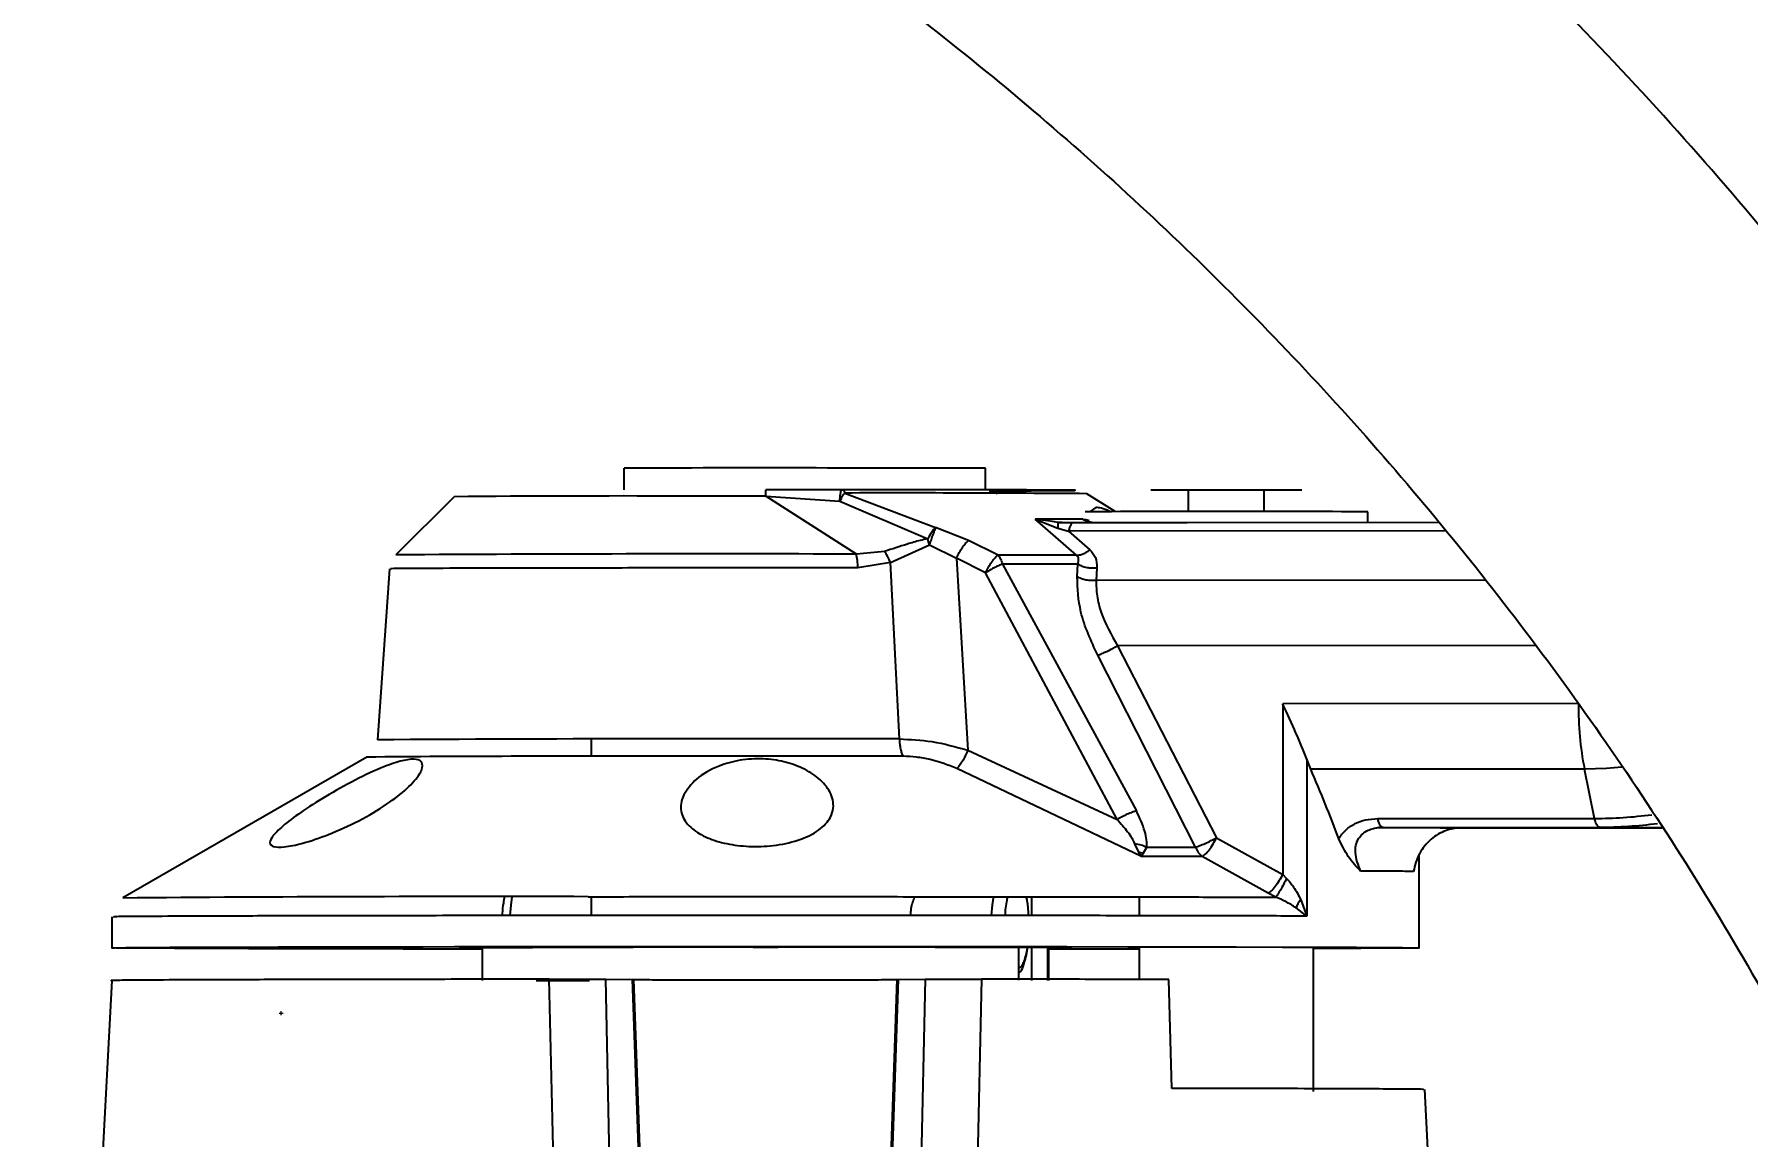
# Model space of a CAD drawing. Header units: millimetres. Extents: x 2271 to 4415, y 823 to 2339.
# Drawn here: x 3174.2 to 3252.9, y 1291.6 to 1342.2 of the extents above; entities that cross this region are included whole.
import ezdxf

# ---------------------------------------------------------------- set-up
doc = ezdxf.new("R2010")
doc.units = ezdxf.units.MM
doc.layers.add('AM_5', color=3, linetype='Continuous', lineweight=25)
doc.styles.add('SLDTEXTSTYLE1', font='txt.shx', dxfattribs={"width": 0.7, "bigfont": 'gbcbig.shx'})
doc.dimstyles.new('SLDDIMSTYLE12$0', dxfattribs={"dimtxt": 12, "dimasz": 10, "dimexe": 0, "dimexo": 0.0625, "dimgap": 0.875, "dimtad": 1, "dimdec": 1, "dimlfac": 1.8, "dimrnd": 1e-09, "dimzin": 12, "dimdsep": 46, "dimtxsty": 'SLDTEXTSTYLE1', "dimcen": 0.09, "dimdle": 8.16, "dimclrd": 3, "dimclre": 3, "dimadec": 0, "dimazin": 3, "dimtfac": 1, "dimtdec": 1, "dimtofl": 0, "dimtmove": 0, "dimatfit": 3, "dimfxl": 0, "dimfrac": 2, "dimtolj": 1, "dimlwd": 5, "dimlwe": 5, "dimarcsym": 0})
doc.dimstyles.new('SLDDIMSTYLE12$3', dxfattribs={"dimtxt": 12, "dimasz": 10, "dimexe": 0, "dimexo": 0.0625, "dimgap": 0.875, "dimtad": 1, "dimdec": 1, "dimlfac": 1.8, "dimrnd": 1e-09, "dimzin": 12, "dimdsep": 46, "dimtxsty": 'SLDTEXTSTYLE1', "dimcen": 0.09, "dimdle": 8.16, "dimclrd": 3, "dimclre": 3, "dimadec": 0, "dimazin": 3, "dimtfac": 1, "dimtdec": 1, "dimtofl": 0, "dimtmove": 0, "dimatfit": 3, "dimfxl": 0, "dimfrac": 2, "dimtolj": 1, "dimlwd": 5, "dimlwe": 5, "dimarcsym": 0})

# ---------------------------------------------------------------- blocks, each defined once
blk = doc.blocks.new('*D192')
at = {"layer": 'AM_5', "color": 3, "lineweight": 5, "transparency": 16777216}
blk.add_line((3122.692, 1362.625), (3122.692, 1414.99), dxfattribs=at)
at = {"layer": 'AM_5', "color": 3, "linetype": 'Continuous', "lineweight": 5, "transparency": 16777216}
for p, q in [((3132.692, 1414.99), (3289.769, 1414.99)), ((3299.769, 1296.725), (3299.769, 1414.99))]:
    blk.add_line(p, q, dxfattribs=at)
at = {"layer": 'AM_5', "color": 3, "transparency": 16777216}
for points in [[(3132.692, 1416.656), (3132.692, 1413.323), (3122.692, 1414.99)], [(3289.769, 1416.656), (3289.769, 1413.323), (3299.769, 1414.99)]]:
    blk.add_solid(points, dxfattribs=at)
at = {"layer": 'Defpoints', "color": 0, "transparency": 16777216}
for p in [(3299.769, 1414.99), (3122.692, 1362.562), (3299.769, 1296.663)]:
    blk.add_point(p, dxfattribs=at)
at = {"layer": 'AM_5', "color": 0, "transparency": 16777216, "insert": (3211.23, 1421.865), "char_height": 12, "attachment_point": 5, "style": 'SLDTEXTSTYLE1'}
blk.add_mtext('\\A1;178', dxfattribs=at)
blk = doc.blocks.new('*D204')
at = {"layer": 'AM_5', "color": 3, "lineweight": 5, "transparency": 16777216}
blk.add_line((3415.036, 1339.878), (3429.386, 1339.878), dxfattribs=at)
at = {"layer": 'AM_5', "color": 3, "linetype": 'Continuous', "lineweight": 5, "transparency": 16777216}
for p, q in [((3429.386, 1329.878), (3429.386, 1232.429)), ((3169.441, 1222.429), (3429.386, 1222.429))]:
    blk.add_line(p, q, dxfattribs=at)
at = {"layer": 'AM_5', "color": 3, "transparency": 16777216}
for points in [[(3427.72, 1329.878), (3431.053, 1329.878), (3429.386, 1339.878)], [(3427.72, 1232.429), (3431.053, 1232.429), (3429.386, 1222.429)]]:
    blk.add_solid(points, dxfattribs=at)
at = {"layer": 'Defpoints', "color": 0, "transparency": 16777216}
for p in [(3414.973, 1339.878), (3169.379, 1222.429), (3429.386, 1222.429)]:
    blk.add_point(p, dxfattribs=at)
at = {"layer": 'AM_5', "color": 0, "transparency": 16777216, "insert": (3422.511, 1290.383), "char_height": 12, "attachment_point": 5, "rotation": 90, "style": 'SLDTEXTSTYLE1'}
blk.add_mtext('\\A1;115', dxfattribs=at)
blk = doc.blocks.new('*D183')
at = {"layer": 'AM_5', "color": 3, "linetype": 'Continuous', "lineweight": 5, "transparency": 16777216}
blk.add_line((3286.506, 1375.184), (3252.823, 1349.185), dxfattribs=at)
at = {"layer": 'AM_5', "color": 3, "lineweight": 5, "transparency": 16777216}
for p, q in [((3185.447, 1297.247), (3185.627, 1297.247)), ((3185.537, 1297.157), (3185.537, 1297.337))]:
    blk.add_line(p, q, dxfattribs=at)
at = {"layer": 'AM_5', "color": 3, "transparency": 16777216}
blk.add_solid([(3251.805, 1350.504), (3253.842, 1347.865), (3244.907, 1343.074)], dxfattribs=at)
at = {"layer": 'Defpoints', "color": 0, "transparency": 16777216}
for p in [(3244.907, 1343.074), (3126.166, 1251.419)]:
    blk.add_point(p, dxfattribs=at)
at = {"layer": 'AM_5', "color": 0, "transparency": 16777216, "insert": (3269.422, 1370.682), "char_height": 12, "attachment_point": 5, "rotation": 37.66418, "style": 'SLDTEXTSTYLE1'}
blk.add_mtext('\\A1;%%C345', dxfattribs=at)

msp = doc.modelspace()

# ---------------------------------------------------------------- linework, layer by layer
at = {"color": 7, "linetype": 'Continuous', "lineweight": 25}
for p, q in [((3201.283, 1321.265), (3201.283, 1322.265)), ((3217.865, 1321.257), (3217.865, 1322.257)), ((3211.276, 1321.273), (3207.793, 1321.273)), ((3211.232, 1321.188), (3211.255, 1321.254)), ((3211.255, 1321.254), (3211.276, 1321.273)), ((3227.185, 1321.25), (3225.453, 1321.257)), ((3227.185, 1320.27), (3227.185, 1321.25)), ((3230.649, 1321.25), (3227.185, 1321.25)), ((3232.381, 1321.257), (3230.649, 1321.25)), ((3230.649, 1321.25), (3230.649, 1320.27)), ((3193.476, 1320.951), (3190.808, 1318.282)), ((3207.794, 1320.981), (3203.83, 1320.98)), ((3211.941, 1318.318), (3207.794, 1320.981)), ((3207.794, 1320.981), (3211.18, 1320.741)), ((3211.18, 1320.741), (3211.204, 1321.021)), ((3211.18, 1320.741), (3215.214, 1319.023)), ((3211.408, 1321.12), (3215.573, 1319.533)), ((3223.823, 1320.265), (3222.513, 1321.09)), ((3222.925, 1320.456), (3222.668, 1320.278)), ((3222.044, 1318.269), (3220.153, 1319.921)), ((3220.153, 1319.921), (3221.181, 1319.5)), ((3220.936, 1319.806), (3220.153, 1319.921)), ((3221.2, 1319.766), (3220.936, 1319.806)), ((3221.844, 1319.741), (3221.192, 1319.757)), ((3221.2, 1319.766), (3221.903, 1319.767)), ((3221.382, 1319.766), (3221.2, 1319.766)), ((3221.903, 1319.767), (3227.125, 1319.77)), ((3227.125, 1319.77), (3238.688, 1319.777)), ((3235.417, 1319.775), (3235.417, 1320.257)), ((3215.296, 1318.739), (3215.254, 1318.883)), ((3217.084, 1318.94), (3215.573, 1319.533)), ((3218.442, 1318.275), (3217.084, 1318.94)), ((3221.181, 1319.5), (3221.683, 1319.368)), ((3239.004, 1319.379), (3221.683, 1319.368)), ((3221.683, 1319.368), (3222.659, 1318.514)), ((3213.24, 1318.44), (3211.941, 1318.318)), ((3213.502, 1317.925), (3215.296, 1318.739)), ((3215.296, 1318.739), (3216.536, 1318.13)), ((3216.536, 1318.13), (3217.054, 1309.314)), ((3217.872, 1317.465), (3216.536, 1318.13)), ((3190.518, 1317.648), (3189.969, 1309.796)), ((3213.502, 1317.925), (3212.013, 1317.681)), ((3213.914, 1309.832), (3213.502, 1317.925)), ((3223.905, 1306.14), (3217.872, 1317.465)), ((3218.645, 1317.862), (3224.792, 1306.536)), ((3222.103, 1317.856), (3218.645, 1317.862)), ((3222.076, 1317.274), (3222.103, 1317.856)), ((3222.982, 1317.687), (3222.945, 1317.106)), ((3240.794, 1317.117), (3222.945, 1317.106)), ((3243.124, 1314.121), (3223.929, 1314.109)), ((3223.929, 1314.109), (3228.471, 1305.299)), ((3227.507, 1304.868), (3223.018, 1313.678)), ((3245.081, 1311.455), (3231.513, 1311.447)), ((3231.513, 1311.447), (3231.513, 1303.619)), ((3199.769, 1309.83), (3199.769, 1309.035)), ((3189.471, 1309), (3178.269, 1302.533)), ((3217.054, 1309.314), (3223.905, 1306.14)), ((3232.617, 1308.912), (3232.617, 1301.703)), ((3232.798, 1308.446), (3232.617, 1308.912)), ((3225.021, 1304.441), (3216.55, 1308.484)), ((3245.356, 1308.453), (3232.798, 1308.446)), ((3245.825, 1306.183), (3245.356, 1308.453)), ((3235.68, 1305.728), (3236.052, 1305.807)), ((3235.876, 1306.177), (3245.825, 1306.183)), ((3236.097, 1305.775), (3246.045, 1305.782)), ((3239.68, 1305.749), (3248.931, 1305.754)), ((3248.927, 1305.76), (3246.045, 1305.782)), ((3224.708, 1305.024), (3224.883, 1304.636)), ((3225.106, 1304.575), (3225.269, 1304.873)), ((3227.507, 1304.868), (3227.636, 1304.621)), ((3228.471, 1305.299), (3231.513, 1303.619)), ((3224.883, 1304.636), (3225.021, 1304.441)), ((3225.106, 1304.575), (3224.883, 1304.636)), ((3225.021, 1304.441), (3225.106, 1304.575)), ((3227.636, 1304.621), (3227.814, 1304.435)), ((3230.843, 1302.754), (3227.814, 1304.435)), ((3237.769, 1300.244), (3237.769, 1304.498)), ((3231.513, 1303.619), (3231.688, 1303.435)), ((3199.769, 1302.593), (3199.769, 1302.422)), ((3199.769, 1302.416), (3199.773, 1301.728)), ((3219.993, 1301.725), (3219.993, 1302.59)), ((3224.917, 1302.584), (3224.917, 1301.719)), ((3231.19, 1302.571), (3230.843, 1302.754)), ((3232.335, 1302.455), (3232.617, 1301.703)), ((3177.769, 1301.666), (3177.769, 1300.244)), ((3232.617, 1301.703), (3232.127, 1302.08)), ((3194.769, 1300.244), (3194.769, 1298.744)), ((3219.401, 1298.756), (3219.401, 1300.256)), ((3219.993, 1298.746), (3219.993, 1300.256)), ((3220.769, 1300.244), (3220.71, 1300.246)), ((3220.71, 1300.246), (3220.71, 1298.746)), ((3220.769, 1298.744), (3220.769, 1300.244)), ((3224.917, 1300.257), (3224.917, 1298.796)), ((3232.917, 1293.657), (3232.917, 1300.257)), ((3177.769, 1298.744), (3176.766, 1279.599)), ((3197.251, 1298.743), (3199.697, 1298.744)), ((3199.032, 1247.883), (3197.846, 1298.804)), ((3201.506, 1247.845), (3200.447, 1298.801)), ((3200.447, 1298.801), (3201.658, 1298.791)), ((3201.658, 1298.791), (3203.147, 1255.772)), ((3201.658, 1298.791), (3201.736, 1298.79)), ((3203.198, 1256.659), (3201.736, 1298.79)), ((3213.802, 1298.79), (3212.341, 1256.659)), ((3212.391, 1255.772), (3213.88, 1298.791)), ((3213.802, 1298.79), (3213.88, 1298.791)), ((3213.88, 1298.791), (3215.092, 1298.801)), ((3215.092, 1298.801), (3214.032, 1247.845)), ((3217.692, 1298.804), (3216.507, 1247.883)), ((3226.427, 1293.795), (3226.277, 1298.794)), ((3239.251, 1270.464), (3238.031, 1293.744))]:
    msp.add_line(p, q, dxfattribs=at)
at = {"color": 7, "linetype": 'Continuous', "lineweight": 25, "flags": 128}
for points in [[(3214.086, 1309.036), (3212.712, 1309.037), (3211.306, 1309.038), (3209.879, 1309.039), (3208.439, 1309.039), (3206.994, 1309.039), (3205.555, 1309.039), (3204.129, 1309.038), (3202.726, 1309.037)], [(3247.066, 1308.536), (3246.367, 1308.483), (3245.356, 1308.453)], [(3246.045, 1305.782), (3246.013, 1305.788), (3245.982, 1305.809), (3245.951, 1305.842), (3245.922, 1305.888), (3245.894, 1305.946), (3245.869, 1306.015), (3245.845, 1306.095), (3245.825, 1306.183)], [(3225.269, 1304.873), (3225.565, 1304.872), (3225.856, 1304.872), (3226.142, 1304.871), (3226.425, 1304.87), (3226.702, 1304.87), (3226.975, 1304.869), (3227.244, 1304.868), (3227.507, 1304.868)], [(3196.135, 1302.59), (3196.078, 1302.198), (3196.039, 1301.731)], [(3218.148, 1301.737), (3218.187, 1302.212), (3218.246, 1302.618)], [(3194.769, 1300.186), (3193.94, 1300.187), (3191.143, 1300.19), (3188.541, 1300.194), (3186.164, 1300.199), (3184.04, 1300.204), (3182.195, 1300.21), (3180.649, 1300.216), (3179.421, 1300.223), (3178.526, 1300.229), (3177.973, 1300.236), (3177.77, 1300.243), (3177.919, 1300.25), (3178.417, 1300.257), (3179.26, 1300.264), (3180.437, 1300.27), (3181.934, 1300.276), (3183.734, 1300.282), (3185.816, 1300.287), (3188.156, 1300.292), (3190.725, 1300.296), (3193.494, 1300.3), (3196.431, 1300.303), (3199.5, 1300.305), (3202.667, 1300.307), (3205.893, 1300.308), (3209.141, 1300.308), (3212.373, 1300.307), (3215.551, 1300.306), (3218.638, 1300.303), (3221.598, 1300.301), (3224.395, 1300.297), (3226.998, 1300.293), (3229.375, 1300.288), (3231.498, 1300.283), (3233.344, 1300.277), (3234.889, 1300.271), (3236.117, 1300.265), (3237.012, 1300.258), (3237.565, 1300.251), (3237.768, 1300.244), (3237.62, 1300.237), (3237.121, 1300.23), (3236.278, 1300.224), (3235.101, 1300.217), (3233.604, 1300.211), (3232.917, 1300.209)], [(3189.492, 1300.259), (3190.533, 1300.26), (3191.355, 1300.262), (3191.872, 1300.264), (3192.026, 1300.267), (3191.801, 1300.269), (3191.221, 1300.271), (3190.35, 1300.273), (3189.281, 1300.274), (3188.13, 1300.274), (3187.022, 1300.273), (3186.078, 1300.272), (3185.399, 1300.27), (3185.059, 1300.267), (3185.095, 1300.265), (3185.503, 1300.263), (3186.239, 1300.261), (3187.222, 1300.259), (3188.348, 1300.259), (3189.492, 1300.259)], [(3194.769, 1300.241), (3194.26, 1300.24), (3193.883, 1300.238), (3193.735, 1300.237), (3193.831, 1300.235), (3194.16, 1300.234), (3194.691, 1300.232), (3194.769, 1300.232)], [(3208.35, 1300.283), (3209.39, 1300.285), (3210.213, 1300.286), (3210.73, 1300.288), (3210.884, 1300.291), (3210.659, 1300.293), (3210.079, 1300.295), (3209.207, 1300.297), (3208.138, 1300.298), (3206.988, 1300.298), (3205.88, 1300.297), (3204.936, 1300.296), (3204.257, 1300.294), (3203.917, 1300.292), (3203.953, 1300.289), (3204.361, 1300.287), (3205.097, 1300.285), (3206.08, 1300.284), (3207.205, 1300.283), (3208.35, 1300.283)], [(3220.71, 1300.246), (3221.279, 1300.247), (3221.655, 1300.249), (3221.803, 1300.251), (3221.708, 1300.252), (3221.378, 1300.254), (3220.847, 1300.255), (3220.166, 1300.256), (3219.401, 1300.256)], [(3224.917, 1300.191), (3224.813, 1300.191), (3222.044, 1300.187), (3220.769, 1300.186)]]:
    msp.add_lwpolyline(points, dxfattribs=at)
at = {"color": 7, "linetype": 'Continuous', "lineweight": 25}
for centre, radius, start, end in [((3207.569, -2985.094), 4307.364, 89.863044, 90.083616), ((3201.271, 396.121), 924.863, 89.841485, 90.482886), ((3213.887, 199.588), 1121.535, 89.559285, 90.126636), ((3216.742, -176.422), 1496.347, 89.785585, 89.869384), ((3228.824, 151.622), 1168.654, 89.676774, 90.313028), ((3205.415, -1116.509), 2434.835, 89.84643, 90.343727), ((3213.071, -2579.243), 3897.522, 89.868101, 89.921049), ((3260.339, 1311.343), 15.259, 179.57667, 190.91491), ((3206.287, -1604.171), 2914.012, 89.850034, 90.320855), ((3199.704, 33.366), 1275.675, 89.864263, 90.459581), ((3245.812, 1326.159), 19.976, 270.03668, 277.56628), ((3246.032, 1326.127), 20.345, 270.03668, 277.54673), ((3217.222, -2937.94), 4242.388, 89.85695, 89.894675), ((3194.963, -823.879), 2126.477, 89.874039, 90.449805), ((3208.528, -1562.781), 2863.057, 89.782405, 90.275337), ((3122.77, 1223.929), 75, 10.54851, 92.46086)]:
    msp.add_arc(centre, radius, start, end, dxfattribs=at)
msp.add_ellipse((3207.769, 1296.41), major_axis=(-15.33, 38.74), ratio=0.665646, start_param=4.677315, end_param=4.759962, dxfattribs=at)
for points, knots in [([(3122.336, 1053.698), (3124.897, 1053.722), (3128.477, 1053.757), (3133.746, 1054.036), (3138.211, 1054.371), (3143.527, 1054.937), (3149.096, 1055.71), (3154.909, 1056.72), (3160.88, 1057.976), (3166.957, 1059.487), (3173.094, 1061.258), (3179.26, 1063.292), (3185.423, 1065.591), (3191.56, 1068.157), (3197.648, 1070.987), (3203.668, 1074.081), (3209.6, 1077.435), (3215.43, 1081.048), (3221.139, 1084.913), (3226.715, 1089.027), (3232.142, 1093.384), (3237.408, 1097.979), (3242.499, 1102.803), (3247.404, 1107.851), (3252.111, 1113.114), (3256.609, 1118.584), (3260.887, 1124.252), (3264.936, 1130.109), (3268.745, 1136.146), (3272.307, 1142.352), (3275.612, 1148.716), (3278.653, 1155.229), (3281.422, 1161.878), (3283.913, 1168.653), (3286.118, 1175.54), (3288.033, 1182.529), (3289.651, 1189.607), (3290.969, 1196.76), (3291.982, 1203.977), (3292.686, 1211.244), (3293.079, 1218.549), (3293.158, 1225.877), (3292.921, 1233.215), (3292.367, 1240.549), (3291.495, 1247.867), (3290.304, 1255.154), (3288.796, 1262.397), (3286.971, 1269.581), (3284.831, 1276.694), (3282.377, 1283.722), (3279.612, 1290.65), (3276.539, 1297.466), (3273.162, 1304.157), (3269.485, 1310.709), (3265.511, 1317.109), (3261.246, 1323.344), (3256.695, 1329.402), (3251.863, 1335.271), (3246.756, 1340.937), (3241.379, 1346.39), (3235.933, 1351.437), (3230.459, 1356.09), (3225.001, 1360.359), (3219.376, 1364.401), (3213.595, 1368.21), (3207.667, 1371.778), (3201.605, 1375.1), (3195.419, 1378.17), (3189.122, 1380.984), (3182.729, 1383.536), (3176.253, 1385.822), (3169.716, 1387.838), (3163.141, 1389.58), (3156.568, 1391.045), (3150.074, 1392.227), (3143.785, 1393.124), (3138.261, 1393.707), (3133.378, 1394.075), (3128.554, 1394.315), (3122.58, 1394.432), (3117.063, 1394.321), (3111.794, 1394.05), (3107.329, 1393.712), (3102.013, 1393.147), (3096.444, 1392.374), (3090.631, 1391.364), (3084.659, 1390.108), (3078.583, 1388.597), (3072.445, 1386.826), (3066.28, 1384.792), (3060.117, 1382.493), (3053.98, 1379.928), (3047.892, 1377.097), (3041.872, 1374.003), (3035.939, 1370.649), (3030.11, 1367.037), (3024.401, 1363.171), (3018.825, 1359.057), (3013.398, 1354.7), (3008.132, 1350.105), (3003.041, 1345.281), (2998.136, 1340.233), (2993.429, 1334.97), (2988.931, 1329.5), (2984.653, 1323.832), (2980.604, 1317.975), (2976.795, 1311.938), (2973.233, 1305.732), (2969.928, 1299.368), (2966.885, 1292.856), (2964.123, 1286.204), (2961.786, 1279.922), (2960.508, 1275.817), (2959.945, 1274.009)], [0, 0, 0, 0, 0.010207, 0.014274, 0.021037, 0.028056, 0.035587, 0.043451, 0.051578, 0.059911, 0.06841, 0.077044, 0.085791, 0.094634, 0.103558, 0.112554, 0.121612, 0.130726, 0.13989, 0.149098, 0.158347, 0.167633, 0.176954, 0.186306, 0.195688, 0.205098, 0.214535, 0.223996, 0.233481, 0.242989, 0.252518, 0.262068, 0.271639, 0.281229, 0.290838, 0.300466, 0.310113, 0.319778, 0.329461, 0.339162, 0.348881, 0.358618, 0.368373, 0.378146, 0.387938, 0.397748, 0.407578, 0.417427, 0.427296, 0.437185, 0.447097, 0.457031, 0.466988, 0.47697, 0.486979, 0.497016, 0.507082, 0.517181, 0.527315, 0.537488, 0.547704, 0.556915, 0.566123, 0.575327, 0.584526, 0.593719, 0.602905, 0.612082, 0.621247, 0.630396, 0.639524, 0.64862, 0.657668, 0.666638, 0.675463, 0.683979, 0.691963, 0.697606, 0.703501, 0.71122, 0.721427, 0.725494, 0.732257, 0.739276, 0.746807, 0.754671, 0.762798, 0.771131, 0.77963, 0.788264, 0.797011, 0.805853, 0.814778, 0.823774, 0.832832, 0.841946, 0.85111, 0.860318, 0.869567, 0.878853, 0.888174, 0.897526, 0.906908, 0.916318, 0.925755, 0.935216, 0.944701, 0.954208, 0.963738, 0.973288, 0.982858, 0.992449, 1, 1, 1, 1]), ([(3123.153, 1374.387), (3125.553, 1374.349), (3128.912, 1374.297), (3133.854, 1373.993), (3138.044, 1373.636), (3143.031, 1373.045), (3148.252, 1372.245), (3153.698, 1371.208), (3159.286, 1369.924), (3164.965, 1368.385), (3170.693, 1366.588), (3176.437, 1364.527), (3182.167, 1362.203), (3187.86, 1359.616), (3193.491, 1356.766), (3199.043, 1353.656), (3204.496, 1350.289), (3209.834, 1346.67), (3215.039, 1342.803), (3220.098, 1338.694), (3224.996, 1334.35), (3229.72, 1329.777), (3234.256, 1324.984), (3238.592, 1319.978), (3242.716, 1314.769), (3246.618, 1309.366), (3250.288, 1303.778), (3253.714, 1298.017), (3256.889, 1292.093), (3259.802, 1286.018), (3262.447, 1279.804), (3264.815, 1273.461), (3266.9, 1267.004), (3268.695, 1260.445), (3270.194, 1253.797), (3271.393, 1247.073), (3272.29, 1240.287), (3272.865, 1233.453), (3273.139, 1227.386), (3273.088, 1223.603), (3273.067, 1222.109)], [0, 0, 0, 0, 0.030295, 0.042386, 0.06249, 0.08336, 0.105754, 0.129143, 0.153315, 0.178102, 0.203384, 0.229071, 0.255096, 0.281407, 0.307965, 0.334738, 0.361698, 0.388826, 0.416105, 0.443519, 0.471057, 0.498709, 0.526466, 0.554321, 0.582267, 0.6103, 0.638414, 0.666606, 0.694872, 0.72321, 0.751616, 0.780088, 0.808626, 0.837227, 0.86589, 0.894615, 0.9234, 0.952246, 0.981152, 1, 1, 1, 1]), ([(3211.204, 1321.021), (3211.208, 1321.037), (3211.216, 1321.071), (3211.223, 1321.103), (3211.224, 1321.144), (3211.23, 1321.168), (3211.232, 1321.187), (3211.232, 1321.188), (3211.232, 1321.188), (3211.232, 1321.188), (3211.232, 1321.188), (3211.232, 1321.188)], [0, 0, 0, 0, 0.238986, 0.50804, 0.541991, 0.977906, 0.994179, 0.998396, 0.999525, 0.999942, 1, 1, 1, 1]), ([(3218.041, 1321.223), (3218.814, 1321.225), (3220.387, 1321.229), (3221.721, 1321.236), (3222.142, 1321.244), (3221.579, 1321.252), (3220.111, 1321.259), (3217.781, 1321.266), (3214.776, 1321.271), (3212.429, 1321.272), (3211.276, 1321.273)], [0, 0, 0, 0, 0.122854, 0.25, 0.377146, 0.5, 0.622854, 0.75, 0.877146, 1, 1, 1, 1]), ([(3211.408, 1321.12), (3211.37, 1321.072), (3211.295, 1320.974), (3211.219, 1320.819), (3211.18, 1320.741)], [0, 0, 0, 0, 0.5, 1, 1, 1, 1]), ([(3223.586, 1320.264), (3223.58, 1320.267), (3223.257, 1320.434), (3223.089, 1320.445), (3222.925, 1320.456)], [0, 0, 0, 0, 0.018268, 1, 1, 1, 1]), ([(3221.2, 1319.767), (3221.198, 1319.763), (3221.195, 1319.757), (3221.19, 1319.702), (3221.185, 1319.619), (3221.182, 1319.539), (3221.181, 1319.5)], [0, 0, 0, 0, 0.2509657, 0.5042502, 0.7553533, 1, 1, 1, 1]), ([(3222.342, 1319.915), (3222.4, 1319.912), (3222.478, 1319.908), (3222.592, 1319.871), (3222.622, 1319.861)], [0, 0, 0, 0, 0.7390076, 1, 1, 1, 1]), ([(3222.771, 1319.767), (3222.702, 1319.773), (3222.55, 1319.786), (3222.415, 1319.869), (3222.342, 1319.915)], [0, 0, 0, 0, 0.453842, 1, 1, 1, 1]), ([(3215.214, 1319.023), (3215.099, 1318.997), (3214.785, 1318.927), (3214.118, 1318.727), (3213.584, 1318.552), (3213.24, 1318.44)], [0, 0, 0, 0, 0.168585, 0.464004, 1, 1, 1, 1]), ([(3215.573, 1319.533), (3215.515, 1319.473), (3215.401, 1319.353), (3215.276, 1319.133), (3215.214, 1319.023)], [0, 0, 0, 0, 0.5, 1, 1, 1, 1]), ([(3215.254, 1318.883), (3215.254, 1318.883), (3215.254, 1318.883), (3215.254, 1318.884), (3215.253, 1318.885), (3215.252, 1318.888), (3215.251, 1318.893), (3215.248, 1318.904), (3215.242, 1318.924), (3215.23, 1318.965), (3215.22, 1319), (3215.214, 1319.023)], [0, 0, 0, 0, 0.001806, 0.005014, 0.015636, 0.031294, 0.062608, 0.125235, 0.250466, 0.500758, 1, 1, 1, 1]), ([(3215.573, 1319.533), (3215.552, 1319.479), (3215.516, 1319.389), (3215.444, 1319.19), (3215.374, 1318.981), (3215.322, 1318.818), (3215.296, 1318.739)], [0, 0, 0, 0, 0.302087, 0.504257, 0.757387, 1, 1, 1, 1]), ([(3216.536, 1318.13), (3216.578, 1318.216), (3216.663, 1318.391), (3216.81, 1318.629), (3216.957, 1318.826), (3217.042, 1318.903), (3217.084, 1318.94)], [0, 0, 0, 0, 0.244619, 0.500002, 0.755384, 1, 1, 1, 1]), ([(3213.502, 1317.925), (3213.463, 1318.019), (3213.385, 1318.206), (3213.289, 1318.362), (3213.24, 1318.44)], [0, 0, 0, 0, 0.502158, 1, 1, 1, 1]), ([(3217.872, 1317.465), (3217.916, 1317.552), (3218.005, 1317.729), (3218.159, 1317.969), (3218.312, 1318.165), (3218.399, 1318.239), (3218.442, 1318.275)], [0, 0, 0, 0, 0.2444, 0.49997, 0.755555, 1, 1, 1, 1]), ([(3218.442, 1318.275), (3218.484, 1318.22), (3218.568, 1318.108), (3218.62, 1317.944), (3218.645, 1317.862)], [0, 0, 0, 0, 0.5, 1, 1, 1, 1]), ([(3222.044, 1318.269), (3222.091, 1318.271), (3222.186, 1318.275), (3222.343, 1318.325), (3222.504, 1318.402), (3222.608, 1318.477), (3222.659, 1318.514)], [0, 0, 0, 0, 0.247453, 0.499968, 0.752499, 1, 1, 1, 1]), ([(3222.103, 1317.856), (3222.127, 1317.935), (3222.162, 1318.046), (3222.118, 1318.188), (3222.068, 1318.243), (3222.044, 1318.269)], [0, 0, 0, 0, 0.557798, 0.788916, 1, 1, 1, 1]), ([(3222.659, 1318.514), (3222.757, 1318.403), (3222.965, 1318.166), (3222.976, 1317.853), (3222.982, 1317.687)], [0, 0, 0, 0, 0.471453, 1, 1, 1, 1]), ([(3212.013, 1317.681), (3210.522, 1317.681), (3207.542, 1317.682), (3203.008, 1317.681), (3198.823, 1317.677), (3195.237, 1317.671), (3192.537, 1317.663), (3190.817, 1317.654), (3190.639, 1317.648), (3190.553, 1317.645)], [0, 0, 0, 0, 0.144192, 0.288383, 0.432575, 0.576766, 0.720958, 0.86515, 1, 1, 1, 1]), ([(3218.273, 1317.692), (3218.273, 1317.691), (3218.272, 1317.691), (3218.271, 1317.691), (3218.269, 1317.69), (3218.265, 1317.688), (3218.258, 1317.684), (3218.243, 1317.676), (3218.214, 1317.661), (3218.155, 1317.629), (3218.036, 1317.564), (3217.937, 1317.505), (3217.872, 1317.465)], [0, 0, 0, 0, 0.001045, 0.003065, 0.008281, 0.016921, 0.032546, 0.063795, 0.126292, 0.251273, 0.501129, 1, 1, 1, 1]), ([(3218.645, 1317.862), (3218.588, 1317.838), (3218.472, 1317.791), (3218.339, 1317.725), (3218.273, 1317.692)], [0, 0, 0, 0, 0.5, 1, 1, 1, 1]), ([(3223.018, 1313.678), (3222.711, 1314.344), (3222.143, 1315.578), (3222.097, 1316.74), (3222.076, 1317.274)], [0, 0, 0, 0, 0.539506, 1, 1, 1, 1]), ([(3222.945, 1317.106), (3222.87, 1317.102), (3222.719, 1317.094), (3222.488, 1317.124), (3222.265, 1317.181), (3222.139, 1317.243), (3222.076, 1317.274)], [0, 0, 0, 0, 0.242489, 0.494409, 0.74924, 1, 1, 1, 1]), ([(3222.103, 1317.856), (3222.165, 1317.825), (3222.289, 1317.762), (3222.514, 1317.703), (3222.75, 1317.674), (3222.905, 1317.683), (3222.982, 1317.687)], [0, 0, 0, 0, 0.246502, 0.500004, 0.753505, 1, 1, 1, 1]), ([(3222.945, 1317.106), (3222.95, 1316.874), (3222.961, 1316.401), (3223.223, 1315.37), (3223.646, 1314.614), (3223.929, 1314.109)], [0, 0, 0, 0, 0.2446516, 0.496463, 1, 1, 1, 1]), ([(3223.018, 1313.678), (3223.079, 1313.7), (3223.203, 1313.745), (3223.439, 1313.851), (3223.689, 1313.976), (3223.85, 1314.065), (3223.929, 1314.109)], [0, 0, 0, 0, 0.245075, 0.499996, 0.754919, 1, 1, 1, 1]), ([(3232.617, 1308.912), (3232.457, 1309.307), (3232.124, 1310.128), (3231.708, 1310.995), (3231.515, 1311.443), (3231.513, 1311.447)], [0, 0, 0, 0, 0.477779, 0.994985, 1, 1, 1, 1]), ([(3213.914, 1309.832), (3214.413, 1309.81), (3215.47, 1309.765), (3216.506, 1309.47), (3217.054, 1309.314)], [0, 0, 0, 0, 0.471385, 1, 1, 1, 1]), ([(3185.163, 1305.382), (3185.322, 1305.553), (3185.64, 1305.893), (3186.571, 1306.562), (3187.744, 1307.3), (3189.097, 1308.044), (3190.311, 1308.6), (3191.217, 1308.886), (3191.776, 1308.927), (3192.044, 1308.764), (3192.035, 1308.498), (3191.841, 1308.106), (3191.369, 1307.567), (3190.398, 1306.813), (3189.139, 1306.07), (3187.76, 1305.442), (3186.54, 1305.03), (3185.658, 1304.852), (3185.15, 1304.873), (3184.964, 1305.047), (3185.097, 1305.27), (3185.163, 1305.382)], [0, 0, 0, 0, 0.0572959, 0.1144064, 0.1768523, 0.2429092, 0.3066203, 0.3511087, 0.3957411, 0.4371029, 0.4799762, 0.5018932, 0.5637013, 0.6253391, 0.691324, 0.755612, 0.8133895, 0.8639885, 0.9099509, 0.954615, 1, 1, 1, 1]), ([(3204.021, 1307.275), (3204.185, 1307.521), (3204.513, 1308.013), (3205.481, 1308.574), (3206.585, 1308.887), (3207.647, 1308.954), (3208.648, 1308.809), (3209.528, 1308.495), (3210.275, 1308.015), (3210.804, 1307.38), (3210.937, 1306.759), (3210.752, 1306.158), (3210.272, 1305.623), (3209.337, 1305.163), (3208.179, 1304.914), (3207.019, 1304.874), (3205.963, 1305.005), (3205.054, 1305.285), (3204.34, 1305.712), (3203.904, 1306.282), (3203.844, 1306.831), (3203.979, 1307.17), (3204.021, 1307.275)], [0, 0, 0, 0, 0.063087, 0.126441, 0.171673, 0.217072, 0.258606, 0.301035, 0.348883, 0.404623, 0.467741, 0.504328, 0.562636, 0.621168, 0.673865, 0.720989, 0.765716, 0.811139, 0.859772, 0.913518, 0.973314, 1, 1, 1, 1]), ([(3216.55, 1308.484), (3216.151, 1308.633), (3215.553, 1308.857), (3214.699, 1309.012), (3214.29, 1309.028), (3214.086, 1309.036)], [0, 0, 0, 0, 0.5029054, 0.7521632, 1, 1, 1, 1]), ([(3217.054, 1309.314), (3217.016, 1309.225), (3216.94, 1309.044), (3216.806, 1308.8), (3216.67, 1308.6), (3216.589, 1308.522), (3216.55, 1308.484)], [0, 0, 0, 0, 0.2469575, 0.5031703, 0.7576949, 1, 1, 1, 1]), ([(3224.792, 1306.536), (3224.731, 1306.516), (3224.607, 1306.475), (3224.378, 1306.379), (3224.136, 1306.265), (3223.981, 1306.181), (3223.905, 1306.14)], [0, 0, 0, 0, 0.245495, 0.5, 0.754505, 1, 1, 1, 1]), ([(3225.269, 1304.873), (3225.271, 1304.98), (3225.274, 1305.209), (3225.146, 1305.777), (3224.939, 1306.222), (3224.792, 1306.536)], [0, 0, 0, 0, 0.205768, 0.4381197, 1, 1, 1, 1]), ([(3223.905, 1306.14), (3224.071, 1305.953), (3224.317, 1305.677), (3224.587, 1305.299), (3224.669, 1305.113), (3224.708, 1305.024)], [0, 0, 0, 0, 0.525093, 0.773335, 1, 1, 1, 1]), ([(3234.078, 1305.25), (3234.176, 1305.39), (3234.367, 1305.664), (3234.799, 1305.954), (3235.305, 1306.142), (3235.682, 1306.165), (3235.876, 1306.177)], [0, 0, 0, 0, 0.264356, 0.518291, 0.752151, 1, 1, 1, 1]), ([(3235.084, 1303.77), (3234.976, 1304.051), (3234.782, 1304.553), (3234.889, 1305.152), (3235.161, 1305.484), (3235.402, 1305.648), (3235.599, 1305.701), (3235.685, 1305.725)], [0, 0, 0, 0, 0.3799305, 0.6784143, 0.7999061, 0.9131646, 1, 1, 1, 1]), ([(3235.685, 1305.725), (3235.703, 1305.731), (3235.826, 1305.772), (3235.972, 1305.774), (3236.097, 1305.775)], [0, 0, 0, 0, 0.1469409, 1, 1, 1, 1]), ([(3236.033, 1305.803), (3236.013, 1305.826), (3235.972, 1305.872), (3235.918, 1306.001), (3235.89, 1306.118), (3235.876, 1306.177)], [0, 0, 0, 0, 0.331135, 0.665567, 1, 1, 1, 1]), ([(3236.097, 1305.775), (3236.075, 1305.776), (3236.053, 1305.776), (3236.033, 1305.803), (3236.033, 1305.803)], [0, 0, 0, 0, 0.990236, 1, 1, 1, 1]), ([(3239.68, 1305.749), (3239.561, 1305.742), (3239.329, 1305.73), (3238.967, 1305.626), (3238.623, 1305.459), (3238.168, 1305.126), (3237.703, 1304.532), (3237.578, 1304.032), (3237.508, 1303.752)], [0, 0, 0, 0, 0.098007, 0.19183, 0.292034, 0.399514, 0.663862, 1, 1, 1, 1]), ([(3224.708, 1305.024), (3224.808, 1305.012), (3225.01, 1304.986), (3225.182, 1304.911), (3225.269, 1304.873)], [0, 0, 0, 0, 0.491167, 1, 1, 1, 1]), ([(3227.507, 1304.868), (3227.568, 1304.888), (3227.693, 1304.929), (3227.943, 1305.035), (3228.213, 1305.162), (3228.386, 1305.254), (3228.471, 1305.299)], [0, 0, 0, 0, 0.244375, 0.5, 0.755626, 1, 1, 1, 1]), ([(3227.814, 1304.435), (3227.858, 1304.464), (3227.949, 1304.524), (3228.126, 1304.731), (3228.311, 1305), (3228.419, 1305.202), (3228.471, 1305.299)], [0, 0, 0, 0, 0.242592, 0.5, 0.757409, 1, 1, 1, 1]), ([(3235.084, 1303.77), (3234.892, 1303.969), (3234.537, 1304.336), (3234.223, 1304.962), (3234.078, 1305.25)], [0, 0, 0, 0, 0.540604, 1, 1, 1, 1]), ([(3231.513, 1303.619), (3231.459, 1303.52), (3231.348, 1303.317), (3231.159, 1303.046), (3230.978, 1302.839), (3230.887, 1302.782), (3230.843, 1302.754)], [0, 0, 0, 0, 0.242333, 0.499938, 0.757577, 1, 1, 1, 1]), ([(3231.688, 1303.435), (3231.641, 1303.34), (3231.543, 1303.145), (3231.398, 1302.881), (3231.271, 1302.672), (3231.217, 1302.604), (3231.19, 1302.571)], [0, 0, 0, 0, 0.243228, 0.500005, 0.756779, 1, 1, 1, 1]), ([(3231.688, 1303.435), (3231.801, 1303.306), (3232.064, 1303.003), (3232.236, 1302.654), (3232.335, 1302.455)], [0, 0, 0, 0, 0.4289776, 1, 1, 1, 1]), ([(3195.797, 1302.59), (3195.777, 1302.495), (3195.728, 1302.258), (3195.689, 1301.959), (3195.683, 1301.757), (3195.682, 1301.725)], [0, 0, 0, 0, 0.360158, 0.900515, 1, 1, 1, 1]), ([(3199.638, 1302.593), (3201.069, 1302.594), (3203.932, 1302.595), (3208.36, 1302.596), (3212.762, 1302.595), (3217.055, 1302.592), (3221.143, 1302.589), (3224.922, 1302.584), (3228.356, 1302.578), (3230.246, 1302.573), (3231.19, 1302.571)], [0, 0, 0, 0, 0.1250002, 0.2500004, 0.3750005, 0.5000006, 0.6250005, 0.7500004, 0.8750002, 1, 1, 1, 1]), ([(3214.431, 1301.729), (3214.438, 1301.84), (3214.459, 1302.158), (3214.556, 1302.422), (3214.619, 1302.593)], [0, 0, 0, 0, 0.352094, 1, 1, 1, 1]), ([(3218.778, 1301.726), (3218.781, 1301.815), (3218.79, 1302.04), (3218.836, 1302.333), (3218.879, 1302.513), (3218.897, 1302.591)], [0, 0, 0, 0, 0.273688, 0.687255, 1, 1, 1, 1]), ([(3219.847, 1301.725), (3219.842, 1301.854), (3219.833, 1302.091), (3219.79, 1302.378), (3219.755, 1302.526), (3219.74, 1302.59)], [0, 0, 0, 0, 0.4100606, 0.7487263, 1, 1, 1, 1]), ([(3232.127, 1302.08), (3231.971, 1302.18), (3231.696, 1302.356), (3231.343, 1302.506), (3231.19, 1302.571)], [0, 0, 0, 0, 0.568421, 1, 1, 1, 1]), ([(3232.335, 1302.455), (3232.288, 1302.389), (3232.196, 1302.257), (3232.15, 1302.139), (3232.127, 1302.08)], [0, 0, 0, 0, 0.499999, 1, 1, 1, 1]), ([(3232.617, 1301.703), (3231.559, 1301.706), (3229.443, 1301.712), (3225.396, 1301.719), (3220.863, 1301.725), (3215.911, 1301.729), (3210.713, 1301.731), (3205.424, 1301.731), (3200.207, 1301.729), (3195.222, 1301.725), (3190.624, 1301.719), (3186.553, 1301.712), (3183.137, 1301.704), (3180.467, 1301.694), (3178.685, 1301.683), (3177.796, 1301.674), (3177.863, 1301.668), (3177.885, 1301.666)], [0, 0, 0, 0, 0.068966, 0.137931, 0.206897, 0.275862, 0.344828, 0.413793, 0.482759, 0.551724, 0.62069, 0.689655, 0.758621, 0.827587, 0.896552, 0.965518, 1, 1, 1, 1]), ([(3219.401, 1299.086), (3219.426, 1299.11), (3219.537, 1299.212), (3219.619, 1299.458), (3219.728, 1299.804), (3219.786, 1300.074), (3219.803, 1300.233), (3219.806, 1300.256)], [0, 0, 0, 0, 0.0912693, 0.4016402, 0.6893557, 0.9550926, 1, 1, 1, 1]), ([(3219.78, 1300.256), (3219.776, 1300.22), (3219.754, 1300.062), (3219.696, 1299.825), (3219.609, 1299.568), (3219.511, 1299.366), (3219.437, 1299.333), (3219.401, 1299.317)], [0, 0, 0, 0, 0.0692263, 0.3041188, 0.538703, 0.7735956, 1, 1, 1, 1]), ([(3197.846, 1298.804), (3196.221, 1298.803), (3192.972, 1298.8), (3188.633, 1298.793), (3184.857, 1298.786), (3181.796, 1298.776), (3179.502, 1298.766), (3178.18, 1298.755), (3177.628, 1298.748), (3177.78, 1298.744), (3177.786, 1298.744)], [0, 0, 0, 0, 0.142093, 0.284186, 0.426279, 0.568372, 0.710465, 0.852558, 0.994651, 1, 1, 1, 1]), ([(3197.846, 1298.804), (3197.982, 1298.804), (3198.255, 1298.804), (3198.678, 1298.804), (3199.08, 1298.804), (3199.458, 1298.804), (3199.8, 1298.803), (3200.091, 1298.803), (3200.321, 1298.802), (3200.405, 1298.801), (3200.447, 1298.801)], [0, 0, 0, 0, 0.127216, 0.254434, 0.377921, 0.494728, 0.620624, 0.746733, 0.873295, 1, 1, 1, 1]), ([(3215.092, 1298.801), (3215.133, 1298.801), (3215.216, 1298.802), (3215.443, 1298.803), (3215.73, 1298.803), (3216.075, 1298.804), (3216.46, 1298.804), (3216.871, 1298.804), (3217.291, 1298.804), (3217.559, 1298.804), (3217.692, 1298.804)], [0, 0, 0, 0, 0.125378, 0.250549, 0.376047, 0.500503, 0.624439, 0.749945, 0.874728, 1, 1, 1, 1]), ([(3237.963, 1293.744), (3237.97, 1293.745), (3237.987, 1293.75), (3237.378, 1293.758), (3236.212, 1293.766), (3234.488, 1293.774), (3232.26, 1293.782), (3229.596, 1293.789), (3227.483, 1293.793), (3226.427, 1293.795)], [0, 0, 0, 0, 0.091307, 0.242755, 0.394204, 0.545653, 0.697102, 0.848551, 1, 1, 1, 1])]:
    msp.add_open_spline(points, degree=3, knots=knots, dxfattribs=at)
for points in [[(3207.794, 1320.981), (3207.794, 1321.025), (3207.794, 1321.112), (3207.794, 1321.203), (3207.794, 1321.262), (3207.793, 1321.269), (3207.793, 1321.273)], [(3211.276, 1321.273), (3211.3, 1321.266), (3211.346, 1321.253), (3211.387, 1321.165), (3211.408, 1321.12)], [(3218.426, 1321.068), (3218.366, 1321.113), (3218.245, 1321.202), (3218.109, 1321.216), (3218.041, 1321.223)], [(3221.903, 1319.767), (3221.882, 1319.762), (3221.839, 1319.752), (3221.779, 1319.669), (3221.725, 1319.544), (3221.697, 1319.427), (3221.683, 1319.368)], [(3212.013, 1317.681), (3212.008, 1317.8), (3211.998, 1318.039), (3211.96, 1318.225), (3211.941, 1318.318)], [(3213.914, 1309.832), (3213.918, 1309.751), (3213.926, 1309.589), (3213.963, 1309.367), (3214.016, 1309.173), (3214.063, 1309.082), (3214.086, 1309.036)], [(3236.097, 1305.775), (3237.014, 1305.771), (3238.85, 1305.763), (3239.403, 1305.753), (3239.68, 1305.749)], [(3237.508, 1303.752), (3237.259, 1303.755), (3236.763, 1303.761), (3235.644, 1303.767), (3235.084, 1303.77)], [(3201.736, 1298.79), (3201.878, 1298.788), (3202.16, 1298.785), (3203.577, 1298.781), (3205.511, 1298.778), (3207.769, 1298.777), (3210.028, 1298.778), (3211.962, 1298.781), (3213.378, 1298.785), (3213.661, 1298.788), (3213.802, 1298.79)], [(3226.277, 1298.794), (3224.943, 1298.796), (3222.274, 1298.8), (3219.22, 1298.803), (3217.692, 1298.804)]]:
    msp.add_open_spline(points, degree=3, dxfattribs=at)

# ---------------------------------------------------------------- dimensions: what is measured, and where the dimension line sits
at = {"layer": 'AM_5'}
dim = msp.add_linear_dim(base=(3299.769, 1414.99), p1=(3122.692, 1362.562), p2=(3299.769, 1296.663), text='178', dimstyle='SLDDIMSTYLE12$0', override={"dimlfac": 1, "dimpost": ''}, dxfattribs=at)
dim.commit()
dim.dimension.update_dxf_attribs({"geometry": '*D192', "text_midpoint": (3211.23, 1421.865)})
dim = msp.add_diameter_dim_2p(p1=(3126.166, 1251.419), p2=(3244.907, 1343.074), text='%%C345', dimstyle='SLDDIMSTYLE12$3', override={"dimlfac": 1, "dimpost": ''}, dxfattribs=at)
dim.commit()
dim.dimension.update_dxf_attribs({"geometry": '*D183', "text_midpoint": (3269.422, 1370.682)})
dim = msp.add_linear_dim(base=(3429.386, 1222.429), p1=(3414.973, 1339.878), p2=(3169.379, 1222.429), angle=90, text='115', dimstyle='SLDDIMSTYLE12$0', override={"dimlfac": 1}, dxfattribs=at)
dim.commit()
dim.dimension.update_dxf_attribs({"geometry": '*D204', "text_midpoint": (3429.386, 1290.383), "dimtype": 160})

doc.saveas('drawing.dxf')
